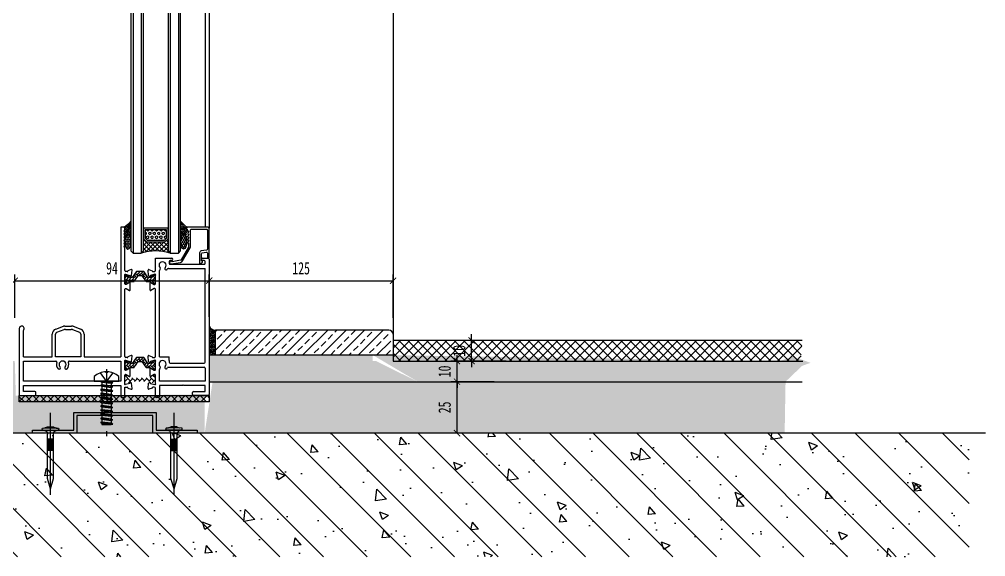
# Model space of a CAD drawing. Header units: millimetres. Extents: x 51249 to 2766742, y -599687 to -1280.
# Drawn here: x 88014.7 to 88483.9, y -121164.5 to -120903.5 of the extents above; entities that cross this region are included whole.
import ezdxf
from ezdxf.enums import TextEntityAlignment as Align

# ---------------------------------------------------------------- set-up
doc = ezdxf.new("R2010")
doc.units = ezdxf.units.MM
doc.header["$LTSCALE"] = 10
doc.header["$PDMODE"] = 3
for name, pattern in [('CENTER', [50.8, 31.75, -6.35, 6.35, -6.35]), ('DASHDOT', [1, 0.5, -0.25, 0, -0.25]), ('DASHED', [19.05, 12.7, -6.35])]:
    doc.linetypes.add(name, pattern=pattern)
for name, color, linetype in [('0-bh(填充)', 251, 'Continuous'), ('0BZ', 8, 'Continuous'), ('0ZX', 1, 'CENTER'), ('2-NORM', 3, 'Continuous'), ('2FC', 2, 'Continuous'), ('2FJ', 4, 'Continuous'), ('2MB1', 3, 'Continuous'), ('2PJ', 4, 'Continuous'), ('2TC', 8, 'Continuous'), ('2ZC', 3, 'Continuous'), ('4-Fine(立面细线)', 251, 'Continuous'), ('4-Norm(立面正常)', 134, 'Continuous'), ('4-Wide(立面宽线)', 4, 'Continuous'), ('95', 95, 'Continuous'), ('MISC13', 7, 'Continuous'), ('填充层', 8, 'Continuous'), ('尺寸标注', 1, 'Continuous'), ('文字', 2, 'Continuous'), ('标注层', 6, 'Continuous'), ('看线层', 4, 'Continuous'), ('配件层', 4, 'Continuous'), ('钢材', 46, 'Continuous')]:
    doc.layers.add(name, color=color, linetype=linetype)
doc.styles.add('DIM', font='SimSun.ttf', dxfattribs={"width": 0.7})
doc.styles.add('kld-T', font='ros1.shx', dxfattribs={"width": 0.75, "bigfont": 'hztxt.shx'})
doc.dimstyles.new('3', dxfattribs={"dimscale": 3, "dimtxt": 2, "dimasz": 1, "dimexe": 1, "dimexo": 1, "dimgap": 1, "dimtad": 1, "dimdec": 0, "dimzin": 0, "dimdsep": 46, "dimtxsty": 'DIM', "dimblk": 'ARCHTICK', "dimcen": 0, "dimclrd": 5, "dimclre": 5, "dimclrt": 35, "dimadec": 0, "dimazin": 0, "dimtfac": 0.5, "dimtdec": 0, "dimtix": 1, "dimtmove": 2, "dimatfit": 2, "dimldrblk": 'A', "dimfxl": 0, "dimtolj": 1, "dimtzin": 0, "dimlwd": -1, "dimlwe": -1, "dimarcsym": 0})

# ---------------------------------------------------------------- blocks, each defined once
blk = doc.blocks.new('_ArchTick')
at = {"color": 0, "linetype": 'ByBlock', "const_width": 0.15}
blk.add_lwpolyline([(-0.5, -0.5), (0.5, 0.5)], dxfattribs=at)
blk = doc.blocks.new('*D560')
at = {"color": 5, "ltscale": 0.15}
for p, q in [((88245.2, -121079.51), (88224.2, -121079.51)), ((88227.2, -121104.51), (88227.2, -121079.51)), ((88245.2, -121104.51), (88224.2, -121104.51))]:
    blk.add_line(p, q, dxfattribs=at)
at = {"layer": 'Defpoints', "color": 0, "ltscale": 0.15}
for p in [(88227.2, -121079.51), (88257.06, -121079.51), (88257.06, -121104.51)]:
    blk.add_point(p, dxfattribs=at)
at = {"color": 5, "ltscale": 0.15, "xscale": 3, "yscale": 3, "zscale": 3}
for p, rotation in [((88227.2, -121079.51), 90), ((88227.2, -121104.51), 270)]:
    blk.add_blockref('_ArchTick', p, dxfattribs=dict(at, rotation=rotation))
at = {"color": 35, "ltscale": 0.15, "insert": (88221.2, -121092.01), "char_height": 6, "attachment_point": 5, "rotation": 90, "style": 'DIM'}
blk.add_mtext('\\A1;25', dxfattribs=at)
blk = doc.blocks.new('A')
for p, q in [((-0.37, 0), (-2.13, 0)), ((-1.44, 1.15), (-1.09, 1.44)), ((-1.44, 1.15), (-0.37, 0)), ((-1.44, -1.15), (-0.37, 0)), ((-1.09, 1.44), (0, 0)), ((-1.09, -1.44), (0, 0)), ((-1.44, -1.15), (-1.09, -1.44))]:
    blk.add_line(p, q)
for points in [[(-1.44, 1.15), (-1.09, 1.44), (-0.37, 0), (0, 0)], [(-1.44, -1.15), (-1.09, -1.44), (-0.37, 0), (0, 0)]]:
    blk.add_solid(points)
blk = doc.blocks.new('*D561')
at = {"color": 5, "ltscale": 0.15}
for p, q in [((88227.2, -121069.51), (88227.2, -121066.51)), ((88237.74, -121069.51), (88224.2, -121069.51)), ((88227.2, -121079.51), (88227.2, -121069.51)), ((88228.13, -121079.51), (88224.2, -121079.51)), ((88227.2, -121079.51), (88227.2, -121082.51))]:
    blk.add_line(p, q, dxfattribs=at)
at = {"layer": 'Defpoints', "color": 0, "ltscale": 0.15}
for p in [(88227.2, -121069.51), (88240.74, -121069.51), (88231.13, -121079.51)]:
    blk.add_point(p, dxfattribs=at)
at = {"color": 5, "ltscale": 0.15, "xscale": 3, "yscale": 3, "zscale": 3}
for p, rotation in [((88227.2, -121069.51), 270), ((88227.2, -121079.51), 90)]:
    blk.add_blockref('_ArchTick', p, dxfattribs=dict(at, rotation=rotation))
at = {"color": 35, "ltscale": 0.15, "insert": (88221.2, -121074.51), "char_height": 6, "attachment_point": 5, "rotation": 90, "style": 'DIM'}
blk.add_mtext('\\A1;10', dxfattribs=at)
blk = doc.blocks.new('射钉')
at = {"layer": '95', "linetype": 'ByBlock', "lineweight": 25}
for p, q in [((44750.32, 34477.17), (44750.32, 34477.27)), ((44750.72, 34477.67), (44750.92, 34477.67)), ((44751.32, 34476.5), (44751.32, 34477.27)), ((44751.32, 34470.07), (44751.33, 34476.42)), ((44751.79, 34475.24), (44751.35, 34476.35)), ((44721.82, 34473.67), (44726.82, 34475.17)), ((44721.82, 34473.67), (44726.82, 34472.17)), ((44726.82, 34475.17), (44748.32, 34475.17)), ((44726.82, 34472.17), (44748.32, 34472.17)), ((44751.79, 34472.1), (44751.35, 34470.99)), ((44751.82, 34472.25), (44751.82, 34475.1)), ((44750.32, 34470.07), (44750.32, 34470.17)), ((44750.72, 34469.67), (44750.92, 34469.67))]:
    blk.add_line(p, q, dxfattribs=at)
at = {"layer": '95', "linetype": 'ByBlock', "lineweight": -2}
for p, q in [((44750.32, 34470.17), (44750.32, 34477.17)), ((44740.4, 34475.17), (44740.4, 34472.17)), ((44740.74, 34475.17), (44740.74, 34472.17)), ((44741.09, 34475.17), (44741.09, 34472.17)), ((44741.43, 34475.17), (44741.43, 34472.17)), ((44741.78, 34475.17), (44741.78, 34472.17)), ((44742.12, 34475.17), (44742.12, 34472.17)), ((44742.47, 34475.17), (44742.47, 34472.17)), ((44742.81, 34475.17), (44742.81, 34472.17)), ((44743.16, 34475.17), (44743.16, 34472.17)), ((44743.5, 34475.17), (44743.5, 34472.17)), ((44743.85, 34475.17), (44743.85, 34472.17)), ((44744.19, 34475.17), (44744.19, 34472.17)), ((44744.54, 34475.17), (44744.54, 34472.17)), ((44744.88, 34475.17), (44744.88, 34472.17)), ((44745.23, 34475.17), (44745.23, 34472.17)), ((44745.57, 34475.17), (44745.57, 34472.17)), ((44745.92, 34475.17), (44745.92, 34472.17))]:
    blk.add_line(p, q, dxfattribs=at)
at = {"layer": '95', "linetype": 'ByBlock', "lineweight": 25}
for centre, radius, start, end in [((44748.32, 34477.17), 2, 270, 0), ((44750.72, 34477.27), 0.4, 90, 180), ((44750.92, 34477.27), 0.4, 0, 90), ((44751.72, 34476.5), 0.4, 180, 201.8014), ((44748.32, 34470.17), 2, 0, 90), ((44751.42, 34475.1), 0.4, 0, 21.8014), ((44751.42, 34472.25), 0.4, 338.1986, 0), ((44750.72, 34470.07), 0.4, 180, 270), ((44750.92, 34470.07), 0.4, 270, 0), ((44751.72, 34470.85), 0.4, 158.1986, 180)]:
    blk.add_arc(centre, radius, start, end, dxfattribs=at)
at = {"layer": '尺寸标注'}
blk.add_line((44718.83, 34473.67), (44758.76, 34473.67), dxfattribs=at)
blk = doc.blocks.new('90断热推拉门')
at = {"layer": '标注层'}
h = blk.add_hatch(dxfattribs=at)
h.set_pattern_fill('ANSI37', color=256, scale=20, style=0)
h.set_pattern_definition([(225, (425061.7592, 1867090.1746), (-1.767766953, 1.767766953), []), (135, (425061.7592, 1867090.1746), (1.767766953, 1.767766953), [])])
h.paths.add_polyline_path([(6287.87, -5574.32), (6287.87, -5577.32), (6380.07, -5577.32), (6380.07, -5574.32)])
at = {"layer": '0ZX', "linetype": 'DASHDOT', "ltscale": 3}
blk.add_line((6330.22, -5590.2), (6330.22, -5557.7), dxfattribs=at)
at = {"layer": '2PJ'}
for p, q in [((6333.22, -5563.54), (6327.22, -5564.28)), ((6327.97, -5563.87), (6327.97, -5563.32)), ((6327.97, -5563.32), (6332.47, -5563.32)), ((6327.97, -5565.87), (6327.97, -5564.5)), ((6332.47, -5565.32), (6332.47, -5563.95)), ((6333.22, -5565.54), (6327.22, -5566.28)), ((6333.22, -5567.54), (6327.22, -5568.28)), ((6333.22, -5569.54), (6327.22, -5570.28)), ((6327.97, -5567.87), (6327.97, -5566.5)), ((6327.97, -5569.87), (6327.97, -5568.5)), ((6332.47, -5567.32), (6332.47, -5565.95)), ((6332.47, -5569.32), (6332.47, -5567.95)), ((6332.47, -5571.32), (6332.47, -5569.95)), ((6333.22, -5571.54), (6327.22, -5572.28)), ((6333.22, -5573.54), (6327.22, -5574.28)), ((6327.97, -5571.87), (6327.97, -5570.5)), ((6327.97, -5573.87), (6327.97, -5572.5)), ((6327.97, -5575.87), (6327.97, -5574.5)), ((6332.47, -5573.32), (6332.47, -5571.95)), ((6332.47, -5575.32), (6332.47, -5573.95)), ((6333.22, -5575.54), (6327.22, -5576.28)), ((6333.22, -5577.54), (6327.22, -5578.28)), ((6327.97, -5577.87), (6327.97, -5576.5)), ((6327.97, -5579.87), (6327.97, -5578.5)), ((6332.47, -5577.32), (6332.47, -5575.95)), ((6332.47, -5579.32), (6332.47, -5577.95)), ((6333.22, -5579.54), (6327.22, -5580.28)), ((6333.22, -5581.54), (6327.22, -5582.28)), ((6333.22, -5583.54), (6327.22, -5584.28)), ((6327.97, -5581.87), (6327.97, -5580.5)), ((6327.97, -5583.87), (6327.97, -5582.5)), ((6332.47, -5581.32), (6332.47, -5579.95)), ((6332.47, -5583.32), (6332.47, -5581.95)), ((6332.47, -5584.32), (6332.47, -5583.95))]:
    blk.add_line(p, q, dxfattribs=at)
for points in [[(6333.22, -5563.54), (6332.47, -5563.95), (6327.97, -5564.5), (6327.22, -5564.28), (6327.97, -5563.87), (6332.47, -5563.32)], [(6333.22, -5565.54), (6332.47, -5565.95), (6327.97, -5566.5), (6327.22, -5566.28), (6327.97, -5565.87), (6332.47, -5565.32)], [(6333.22, -5567.54), (6332.47, -5567.95), (6327.97, -5568.5), (6327.22, -5568.28), (6327.97, -5567.87), (6332.47, -5567.32)], [(6333.22, -5569.54), (6332.47, -5569.95), (6327.97, -5570.5), (6327.22, -5570.28), (6327.97, -5569.87), (6332.47, -5569.32)], [(6287.87, -5574.32), (6287.87, -5577.32), (6380.07, -5577.32), (6380.07, -5574.32)], [(6333.22, -5571.54), (6332.47, -5571.95), (6327.97, -5572.5), (6327.22, -5572.28), (6327.97, -5571.87), (6332.47, -5571.32)], [(6333.22, -5573.54), (6332.47, -5573.95), (6327.97, -5574.5), (6327.22, -5574.28), (6327.97, -5573.87), (6332.47, -5573.32)], [(6333.22, -5575.54), (6332.47, -5575.95), (6327.97, -5576.5), (6327.22, -5576.28), (6327.97, -5575.87), (6332.47, -5575.32)], [(6333.22, -5577.54), (6332.47, -5577.95), (6327.97, -5578.5), (6327.22, -5578.28), (6327.97, -5577.87), (6332.47, -5577.32)], [(6333.22, -5579.54), (6332.47, -5579.95), (6327.97, -5580.5), (6327.22, -5580.28), (6327.97, -5579.87), (6332.47, -5579.32)], [(6333.22, -5581.54), (6332.47, -5581.95), (6327.97, -5582.5), (6327.22, -5582.28), (6327.97, -5581.87), (6332.47, -5581.32)]]:
    blk.add_lwpolyline(points, close=True, dxfattribs=at)
blk.add_lwpolyline([(6327.36, -5584.32), (6327.22, -5584.28), (6327.97, -5583.87), (6332.47, -5583.32), (6333.22, -5583.54), (6332.47, -5583.95), (6329.44, -5584.32)], dxfattribs=at)
blk.add_lwpolyline([(6330.47, -5588.4), (6329.97, -5588.4), (6329.97, -5588.92, -0.177907), (6324.22, -5586.62), (6324.22, -5584.32), (6336.22, -5584.32), (6336.22, -5586.62, -0.177907), (6330.47, -5588.92)], format="xyb", close=True, dxfattribs=at)
at = {"layer": '2PJ', "linetype": 'DASHED'}
blk.add_lwpolyline([(6333.21, -5588.4), (6330.22, -5584.32), (6327.22, -5588.4)], dxfattribs=at)
at = {"layer": '钢材'}
blk.add_lwpolyline([(6354.27, -5560.6), (6374.27, -5560.6), (6374.27, -5559.1), (6352.77, -5559.1), (6352.77, -5560.6), (6352.77, -5567.6), (6315.77, -5567.6), (6315.77, -5560.6), (6315.77, -5559.1), (6294.27, -5559.1), (6294.27, -5560.6), (6314.27, -5560.6), (6314.27, -5567.6), (6314.27, -5569.1), (6354.27, -5569.1)], close=True, dxfattribs=at)
at = {"layer": 'MISC13', "color": 0, "linetype": 'ByBlock', "rotation": 270}
blk.add_blockref('射钉', (-28170.66, 39189.72), dxfattribs=at)
at = {"layer": 'MISC13', "color": 0, "linetype": 'ByBlock', "extrusion": (0, 0, -1), "zscale": -1, "rotation": 270}
blk.add_blockref('射钉', (-40836.69, 39189.72), dxfattribs=at)
blk = doc.blocks.new('*D553')
at = {"color": 5, "ltscale": 0.15}
for p, q in [((88012.46, -121048.45), (88012.46, -121027.45)), ((88106.86, -121048.02), (88106.86, -121027.45)), ((88012.46, -121030.45), (88106.86, -121030.45))]:
    blk.add_line(p, q, dxfattribs=at)
at = {"layer": 'Defpoints', "color": 0, "ltscale": 0.15}
for p in [(88106.86, -121030.45), (88106.86, -121051.02), (88012.46, -121058.94)]:
    blk.add_point(p, dxfattribs=at)
at = {"color": 5, "ltscale": 0.15, "xscale": 3, "yscale": 3, "zscale": 3, "rotation": 180}
blk.add_blockref('_ArchTick', (88012.46, -121030.45), dxfattribs=at)
at = {"color": 5, "ltscale": 0.15, "xscale": 3, "yscale": 3, "zscale": 3}
blk.add_blockref('_ArchTick', (88106.86, -121030.45), dxfattribs=at)
at = {"color": 35, "ltscale": 0.15, "insert": (88059.66, -121024.45), "char_height": 6, "attachment_point": 5, "style": 'DIM'}
blk.add_mtext('\\A1;94', dxfattribs=at)
blk = doc.blocks.new('*D554')
at = {"color": 5, "ltscale": 0.15}
for p, q in [((88106.86, -121048.02), (88106.86, -121027.45)), ((88196.16, -121048.45), (88196.16, -121027.45)), ((88106.86, -121030.45), (88196.16, -121030.45))]:
    blk.add_line(p, q, dxfattribs=at)
at = {"layer": 'Defpoints', "color": 0, "ltscale": 0.15}
for p in [(88196.16, -121030.45), (88106.86, -121051.02), (88196.16, -121052.49)]:
    blk.add_point(p, dxfattribs=at)
at = {"color": 5, "ltscale": 0.15, "xscale": 3, "yscale": 3, "zscale": 3, "rotation": 180}
blk.add_blockref('_ArchTick', (88106.86, -121030.45), dxfattribs=at)
at = {"color": 5, "ltscale": 0.15, "xscale": 3, "yscale": 3, "zscale": 3}
blk.add_blockref('_ArchTick', (88196.16, -121030.45), dxfattribs=at)
at = {"color": 35, "ltscale": 0.15, "insert": (88151.51, -121024.45), "char_height": 6, "attachment_point": 5, "style": 'DIM'}
blk.add_mtext('\\A1;125', dxfattribs=at)
blk = doc.blocks.new('*D563')
at = {"color": 5, "ltscale": 0.15}
for p, q in [((88234.29, -121059.51), (88234.29, -121056.51)), ((88251.03, -121059.51), (88231.29, -121059.51)), ((88234.29, -121069.51), (88234.29, -121059.51)), ((88251.03, -121069.51), (88231.29, -121069.51)), ((88234.29, -121069.51), (88234.29, -121072.51))]:
    blk.add_line(p, q, dxfattribs=at)
at = {"layer": 'Defpoints', "color": 0, "ltscale": 0.15}
for p in [(88234.29, -121059.51), (88254.03, -121059.51), (88254.03, -121069.51)]:
    blk.add_point(p, dxfattribs=at)
at = {"color": 5, "ltscale": 0.15, "xscale": 3, "yscale": 3, "zscale": 3}
for p, rotation in [((88234.29, -121059.51), 270), ((88234.29, -121069.51), 90)]:
    blk.add_blockref('_ArchTick', p, dxfattribs=dict(at, rotation=rotation))
at = {"color": 35, "ltscale": 0.15, "insert": (88228.29, -121064.51), "char_height": 6, "attachment_point": 5, "rotation": 90, "style": 'DIM'}
blk.add_mtext('\\A1;10', dxfattribs=at)
blk = doc.blocks.new('压线-推拉门')
at = {"layer": '2FC'}
blk.add_lwpolyline([(4.59, 8.2, -0.414214), (5.09, 7.7), (5.09, 0.5, -0.414214), (4.59, 0), (-4.59, 0, -0.36397), (-5.08, 0.41), (-5.53, 2.92, 0.36397), (-6.51, 3.75), (-11.41, 3.75, 0.623637), (-11.65, 3.27), (-10.99, 2.42, 0.532847), (-10.49, 2.45), (-10.26, 2.85), (-6.85, 2.85, -0.36397), (-6.35, 2.44), (-6.03, 0.59, -0.466308), (-6.52, 0), (-8.71, 0, 0.414214), (-9.01, -0.3), (-9.01, -0.6, 0.414214), (-8.71, -0.9), (5.49, -0.9, 0.414214), (5.99, -0.4), (5.99, 9.8, 0.414214), (5.69, 10.1), (4.49, 10.1, 0.414214), (4.19, 9.8), (4.19, 9.3, -0.52793), (3.92, 9.11), (2.96, 9.49, 0.52793), (2.69, 9.3, -0.52793), (2.42, 9.11), (1.46, 9.49, 0.52793), (1.19, 9.3, -0.52793), (0.92, 9.11), (-0.04, 9.49, 0.52793), (-0.31, 9.3, -0.52793), (-0.58, 9.11), (-1.54, 9.49, 0.52793), (-1.81, 9.3), (-1.81, 9.1), (-3.38, 9.1, -0.131652), (-3.63, 9.17), (-9.8, 12.73, -0.221695), (-10.04, 13.08), (-10.75, 17.13, 1.815671), (-11.85, 17.58), (-11.05, 13.03, 0.221695), (-10.32, 11.99), (-3.98, 8.33, 0.131652), (-3.48, 8.2)], format="xyb", close=True, dxfattribs=at)
at = {"layer": '文字', "style": 'kld-T', "width": 0.75}
blk.add_text('DH9024', height=0.96, dxfattribs=at).set_placement((-1.68, -0.51), align=Align.MIDDLE_LEFT)
blk = doc.blocks.new('A$C1A1D2990')
at = {"layer": '2TC'}
h = blk.add_hatch(dxfattribs=at)
h.set_pattern_fill('玻璃5', color=256, scale=5, style=0)
h.set_pattern_definition([(0, (-13749.80706, -6473.761), (0.9375, 0.541265875), [0.625, -1.25]), (120, (-13749.80706, -6473.761), (-0.937499998, 0.541265879), [0.625, -1.25]), (60, (-13749.80706, -6473.761), (2e-09, 1.082531754), [-1.25, 0.625])])
edge = h.paths.add_edge_path()
edge.add_ellipse((-6.96, 2), major_axis=(3.6, 0), ratio=0.416362, start_angle=0, end_angle=360)
h = blk.add_hatch(dxfattribs=at)
h.set_pattern_fill('ANSI36', color=256, scale=5, style=0)
h.set_pattern_definition([(45, (-13749.80706, -6473.761), (0.331456304, 1.21533978), [1.5625, -0.3125, 0, -0.3125])])
edge = h.paths.add_edge_path()
edge.add_line((2.95, 3.5), (-6.96, 3.5))
edge.add_ellipse((-6.96, 2), major_axis=(3.6, 0), ratio=0.416362, start_angle=270, end_angle=450, ccw=False)
edge.add_line((-6.96, 0.5), (-6, 0.5))
edge.add_line((-6, 0.5), (-5.29, 0.12))
edge.add_arc((-5.2, 0.3), 0.2, 241.9275, 360)
edge.add_arc((-4.8, 0.3), 0.2, 48.1897, 180, ccw=False)
edge.add_line((-4.67, 0.45), (-4.33, 0.15))
edge.add_arc((-4.2, 0.3), 0.2, 228.1897, 360)
edge.add_arc((-3.8, 0.3), 0.2, 48.1897, 180, ccw=False)
edge.add_line((-3.67, 0.45), (-3.33, 0.15))
edge.add_arc((-3.2, 0.3), 0.2, 228.1897, 360)
edge.add_arc((-2.8, 0.3), 0.2, 48.1897, 180, ccw=False)
edge.add_line((-2.67, 0.45), (-2.33, 0.15))
edge.add_arc((-2.2, 0.3), 0.2, 228.1897, 360)
edge.add_arc((-1.8, 0.3), 0.2, 48.1897, 180, ccw=False)
edge.add_line((-1.67, 0.45), (-1.33, 0.15))
edge.add_arc((-1.2, 0.3), 0.2, 228.1897, 360)
edge.add_arc((-0.8, 0.3), 0.2, 90, 180, ccw=False)
edge.add_line((-0.8, 0.5), (-0.5, 0.5))
edge.add_arc((-0.5, 0), 0.5, 0, 90, ccw=False)
edge.add_arc((9.85, -5.31), 11.19, 128.0574, 151.6578, ccw=False)
at = {"layer": '2PJ'}
blk.add_arc((9.85, -5.31), 11.19, 128.0574, 151.6578, dxfattribs=at)
blk.add_ellipse((-6.96, 2), major_axis=(3.6, 0), ratio=0.416362, dxfattribs=at)

msp = doc.modelspace()

# ---------------------------------------------------------------- hatches: boundary and pattern name
at = {"layer": '0-bh(填充)', "ltscale": 10}
h = msp.add_hatch(dxfattribs=at)
h.set_pattern_fill('ANSI33,_O', color=250)
h.set_pattern_definition([(45, (-37856.5015, -39568.626), (-4.49012806, 4.49012806), []), (45, (-37852.0114, -39568.626), (-4.49012806, 4.49012806), [3.175, -1.5875])])
h.paths.add_polyline_path([(88109.86, -121054.51), (88109.86, -121066.51), (88196.16, -121066.51), (88194.16, -121054.51)])
h = msp.add_hatch(dxfattribs=at)
h.set_pattern_fill('ANSI37,_O', color=250)
h.set_pattern_definition([(45, (-37856.5015, -39568.626), (-2.24506403, 2.24506403), []), (135, (-37856.5015, -39568.626), (-2.24506403, -2.24506403), [])])
h.paths.add_polyline_path([(88196.16, -121059.51), (88196.16, -121069.51), (88394.21, -121069.51), (88394.74, -121059.51)])
at = {"layer": '0-bh(填充)', "linetype": 'ByBlock'}
h = msp.add_hatch(dxfattribs=at)
h.set_pattern_fill('AR-SAND', color=250, scale=0.1, style=0)
h.set_pattern_definition([(142.5, (88462.575, -118692.397), (0.160003, 4.8941324), [0, -3.8608, 0, -4.318, 0, -4.1275]), (172.5, (88462.575, -118692.397), (-4.495233, 7.168251), [0, -2.0828, 0, -3.4798, 0, -1.3335]), (212.5, (88465.699, -118692.397), (-7.909924, 0.014372), [0, -1.27, 0, -4.572, 0, -5.969]), (222.5, (88465.699, -118692.397), (-7.635565, 2.229293), [0, -0.635, 0, -2.9972, 0, -3.429])])
h.paths.add_polyline_path([(88106.86, -121066.51), (88186.17, -121066.51), (88208.12, -121079.51), (88106.86, -121079.51)])
h.paths.add_polyline_path([(88186.17, -121069.51), (88186.17, -121066.51), (88383.9, -121069.51), (88394.74, -121065.85), (88390.62, -121067.35), (88398.86, -121070.35), (88394.74, -121071.85), (88386.74, -121079.51), (88208.12, -121079.51), (88187.87, -121069.51)])
at = {"layer": '0-bh(填充)'}
h = msp.add_hatch(dxfattribs=at)
h.set_pattern_fill('AR-CONC', color=250, scale=0.1, style=0)
h.set_pattern_definition([(130, (112082.813, -204619.455), (-18.218467, -1.5939086), [1.905, -20.955]), (185, (112082.813, -204619.455), (3.524342, 19.1056845), [1.524, -16.7640584]), (79.548555, (112081.295, -204619.588), (-14.6941247, 17.5117752), [1.619001, -17.8090245]), (133.8158, (112082.813, -204614.375), (-27.107904, -4.204233), [2.8575, -31.4325]), (83.364442, (112080.554, -204614.726), (-23.7404134, 24.7426125), [2.428502, -26.713561]), (188.81585, (112082.813, -204614.375), (-23.740413, 24.7426125), [2.285997, -25.145973]), (159, (112080.273, -204615.645), (-15.161439, -10.2265198), [1.905, -20.955]), (214, (112080.273, -204615.645), (-6.180203, 18.4187966), [1.524, -16.764]), (108.548555, (112079.01, -204616.498), (-21.341642, 8.192277), [1.619001, -17.8089938]), (142.5, (112082.8135, -204619.4554), (-0.30886033, 8.4555039), [0, -16.5608, 0, -17.018, 0, -16.8275]), (172.5, (112082.8135, -204619.455), (-6.68196625, 10.0180575), [0, -9.7028, 0, -16.1798, 0, -6.4135]), (212.5, (112088.478, -204619.4554), (-13.5590595, -0.5728744), [0, -6.35, 0, -19.812, 0, -26.289]), (222.5, (112091.018, -204619.455), (-14.8129181, 2.5426491), [0, -8.255, 0, -13.1572, 0, -18.669])])
h.paths.add_polyline_path([(88108.53, -121079.51), (88104.66, -121104.51), (88386.3, -121104.51), (88386.74, -121079.51)])
h.paths.add_polyline_path([(87956.36, -121069.51), (88012.46, -121069.51), (88012.96, -121086.29), (88104.66, -121085.79), (88104.66, -121104.51), (88054.05, -121104.51), (88012.46, -121104.51), (87661.67, -121104.51), (87661.67, -121074.51)])
h = msp.add_hatch(dxfattribs=at)
h.set_pattern_fill('AN钢筋混凝土SC10', color=249, scale=6, style=0, pattern_type=2)
h.set_pattern_definition([(135, (88654.737, -128530.057), (10.606602, 10.606602), []), (130, (88654.737, -128530.057), (-43.03561, -3.76513), [4.5, -49.5]), (185, (88654.737, -128530.057), (8.32508, 45.13153), [3.6, -39.6]), (79.5486, (88651.15, -128530.37), (-34.71056, 41.36637), [3.8244, -42.06853]), (133.8158, (88654.737, -128518.06), (-64.03446, -9.93114), [6.75, -74.25]), (83.3644, (88649.4, -128518.885), (-56.07976, 58.44707), [5.7366, -63.1028]), (188.8158, (88654.737, -128518.06), (-56.0797, 58.4471), [5.4, -59.4]), (159, (88648.737, -128521.057), (-35.81442, -24.15713), [4.5, -49.5]), (214, (88648.737, -128521.057), (-14.59892, 43.509), [3.6, -39.6]), (108.5486, (88645.75, -128523.07), (-50.41336, 19.35183), [3.8244, -42.06853]), (142.5, (88654.737, -128530.057), (-0.72959, 19.97363), [0, -39.12, 0, -40.2, 0, -39.75]), (172.5, (88654.737, -128530.057), (-15.78417, 23.6647), [0, -22.92, 0, -38.22, 0, -15.15]), (212.5, (88668.117, -128530.057), (-32.029346, -1.353292), [0, -15, 0, -46.8, 0, -62.1]), (222.5, (88674.117, -128530.057), (-34.99117, 6.0063), [0, -19.5, 0, -31.08, 0, -44.1])])
h.paths.add_polyline_path([(88475.91, -121164.51), (87661.67, -121164.51), (87661.67, -121147.98), (87681.67, -121147.98), (87661.67, -121138.83), (87661.67, -121104.51), (88475.91, -121104.51)])
at = {"layer": '2TC'}
h = msp.add_hatch(dxfattribs=at)
h.set_pattern_fill('AR-HBONE', color=256, scale=0.01, angle=-90, style=0)
h.set_pattern_definition([(315, (85512.039, -125920.7734), (1.43684098, -4e-16), [3.048, -1.016]), (45, (85512.7574, -125921.4919), (1.43684098, -4e-16), [3.048, -1.016])])
edge = h.paths.add_edge_path()
edge.add_arc((88069.26, -121028.69), 0.3, 269.9999, 325, ccw=False)
edge.add_line((88069.26, -121028.99), (88069, -121028.99))
edge.add_arc((88069, -121027.79), 1.2, 240, 270, ccw=False)
edge.add_line((88068.4, -121028.83), (88066.73, -121027.87))
edge.add_line((88066.73, -121027.87), (88066.68, -121027.84))
edge.add_line((88066.68, -121027.84), (88066.63, -121027.84))
edge.add_line((88066.63, -121027.84), (88066.31, -121027.84))
edge.add_arc((88066.31, -121028.24), 0.4, 90, 180)
edge.add_line((88065.91, -121028.24), (88065.91, -121031.64))
edge.add_arc((88066.31, -121031.64), 0.4, 180, 270)
edge.add_line((88066.31, -121032.04), (88066.63, -121032.04))
edge.add_arc((88066.63, -121031.83), 0.21, 270.0001, 300.0002)
edge.add_line((88066.73, -121032.01), (88068.4, -121031.05))
edge.add_arc((88069, -121032.09), 1.2, 90, 119.9999, ccw=False)
edge.add_line((88069, -121030.89), (88070.25, -121030.89))
edge.add_arc((88070.25, -121030.59), 0.3, 269.9999, 325)
edge.add_line((88070.49, -121030.76), (88072.41, -121028.03))
edge.add_arc((88072.57, -121028.14), 0.2, 90, 144.9997, ccw=False)
edge.add_line((88072.57, -121027.94), (88074.06, -121027.94))
edge.add_arc((88074.06, -121028.14), 0.2, 35.0003, 90.0002, ccw=False)
edge.add_line((88074.22, -121028.03), (88076.14, -121030.76))
edge.add_arc((88076.38, -121030.59), 0.3, 215, 270.0001)
edge.add_line((88076.38, -121030.89), (88077.63, -121030.89))
edge.add_arc((88077.63, -121032.09), 1.2, 60.0001, 90, ccw=False)
edge.add_line((88078.23, -121031.05), (88078.91, -121031.45))
edge.add_line((88078.91, -121031.45), (88079.9, -121032.01))
edge.add_arc((88080, -121031.83), 0.21, 239.9998, 269.9999)
edge.add_line((88080, -121032.04), (88080.31, -121032.04))
edge.add_arc((88080.31, -121031.64), 0.4, 270, 360)
edge.add_line((88080.71, -121031.64), (88080.71, -121028.24))
edge.add_arc((88080.31, -121028.24), 0.4, 0, 90)
edge.add_line((88080.31, -121027.84), (88080, -121027.84))
edge.add_arc((88080, -121028.05), 0.21, 89.9997, 119.9996)
edge.add_line((88079.9, -121027.87), (88078.91, -121028.44))
edge.add_line((88078.91, -121028.44), (88078.23, -121028.83))
edge.add_arc((88077.63, -121027.79), 1.2, 270, 300, ccw=False)
edge.add_line((88077.63, -121028.99), (88077.37, -121028.99))
edge.add_arc((88077.37, -121028.69), 0.3, 215, 269.9999, ccw=False)
edge.add_line((88077.13, -121028.86), (88075.21, -121026.13))
edge.add_arc((88075.05, -121026.24), 0.2, 34.9933, 90)
edge.add_line((88075.05, -121026.04), (88071.58, -121026.04))
edge.add_arc((88071.58, -121026.24), 0.2, 89.9998, 144.9997)
edge.add_line((88071.42, -121026.13), (88069.5, -121028.86))
h = msp.add_hatch(dxfattribs=at)
h.set_pattern_fill('AR-HBONE', color=256, scale=0.01, angle=-90, style=0)
h.set_pattern_definition([(315, (85512.039, -125962.511), (1.43684098, -4e-16), [3.048, -1.016]), (45, (85512.7574, -125963.2294), (1.43684098, -4e-16), [3.048, -1.016])])
edge = h.paths.add_edge_path()
edge.add_arc((88069.26, -121070.43), 0.3, 269.9999, 325, ccw=False)
edge.add_line((88069.26, -121070.73), (88069, -121070.73))
edge.add_arc((88069, -121069.53), 1.2, 240, 270, ccw=False)
edge.add_line((88068.4, -121070.57), (88066.73, -121069.61))
edge.add_line((88066.73, -121069.61), (88066.68, -121069.58))
edge.add_line((88066.68, -121069.58), (88066.63, -121069.58))
edge.add_line((88066.63, -121069.58), (88066.31, -121069.58))
edge.add_arc((88066.31, -121069.98), 0.4, 90, 180)
edge.add_line((88065.91, -121069.98), (88065.91, -121073.38))
edge.add_arc((88066.31, -121073.38), 0.4, 180, 270)
edge.add_line((88066.31, -121073.78), (88066.63, -121073.78))
edge.add_arc((88066.63, -121073.57), 0.21, 270.0001, 300.0002)
edge.add_line((88066.73, -121073.75), (88068.4, -121072.79))
edge.add_arc((88069, -121073.83), 1.2, 90, 119.9999, ccw=False)
edge.add_line((88069, -121072.63), (88070.25, -121072.63))
edge.add_arc((88070.25, -121072.33), 0.3, 269.9999, 325)
edge.add_line((88070.49, -121072.5), (88072.41, -121069.76))
edge.add_arc((88072.57, -121069.88), 0.2, 90, 144.9997, ccw=False)
edge.add_line((88072.57, -121069.68), (88074.06, -121069.68))
edge.add_arc((88074.06, -121069.88), 0.2, 35.0003, 90.0002, ccw=False)
edge.add_line((88074.22, -121069.76), (88076.14, -121072.5))
edge.add_arc((88076.38, -121072.33), 0.3, 215, 270.0001)
edge.add_line((88076.38, -121072.63), (88077.63, -121072.63))
edge.add_arc((88077.63, -121073.83), 1.2, 60.0001, 90, ccw=False)
edge.add_line((88078.23, -121072.79), (88078.91, -121073.18))
edge.add_line((88078.91, -121073.18), (88079.9, -121073.75))
edge.add_arc((88080, -121073.57), 0.21, 239.9998, 269.9999)
edge.add_line((88080, -121073.78), (88080.31, -121073.78))
edge.add_arc((88080.31, -121073.38), 0.4, 270, 360)
edge.add_line((88080.71, -121073.38), (88080.71, -121069.98))
edge.add_arc((88080.31, -121069.98), 0.4, 0, 90)
edge.add_line((88080.31, -121069.58), (88080, -121069.58))
edge.add_arc((88080, -121069.79), 0.21, 89.9997, 119.9996)
edge.add_line((88079.9, -121069.61), (88078.91, -121070.17))
edge.add_line((88078.91, -121070.17), (88078.23, -121070.57))
edge.add_arc((88077.63, -121069.53), 1.2, 270, 300, ccw=False)
edge.add_line((88077.63, -121070.73), (88077.37, -121070.73))
edge.add_arc((88077.37, -121070.43), 0.3, 215, 269.9999, ccw=False)
edge.add_line((88077.13, -121070.6), (88075.21, -121067.86))
edge.add_arc((88075.05, -121067.98), 0.2, 34.9933, 90)
edge.add_line((88075.05, -121067.78), (88071.58, -121067.78))
edge.add_arc((88071.58, -121067.98), 0.2, 89.9998, 144.9997)
edge.add_line((88071.42, -121067.86), (88069.5, -121070.6))
h = msp.add_hatch(dxfattribs=at)
h.set_pattern_fill('AR-HBONE', color=256, scale=0.016, angle=-90, style=0)
h.set_pattern_definition([(315, (87973.1513, -120937.7574), (2.298946, 3e-16), [4.8768, -1.6256]), (45, (87974.3008, -120938.9069), (2.298946, 3e-16), [4.8768, -1.6256])])
edge = h.paths.add_edge_path()
edge.add_ellipse((88077.55, -121080.6), major_axis=(-0.849, 0.849), ratio=1, start_angle=284.9521, end_angle=315, ccw=False)
edge.add_line((88078.15, -121079.56), (88078.43, -121079.72))
edge.add_ellipse((88078.41, -121079.92), major_axis=(0.141, 0.141), ratio=1, start_angle=373.6, end_angle=399.0313, ccw=False)
edge.add_line((88078.52, -121079.75), (88079.12, -121080.12))
edge.add_line((88079.12, -121080.12), (88079.9, -121080.57))
edge.add_ellipse((88080, -121080.39), major_axis=(0.148, 0.148), ratio=1, start_angle=195.0952, end_angle=225)
edge.add_line((88080, -121080.6), (88080.31, -121080.6))
edge.add_ellipse((88080.31, -121080.2), major_axis=(0.283, 0.283), ratio=1, start_angle=225, end_angle=315)
edge.add_line((88080.71, -121080.2), (88080.71, -121076.8))
edge.add_ellipse((88080.31, -121076.8), major_axis=(-0.283, 0.283), ratio=1, start_angle=225, end_angle=315)
edge.add_line((88080.31, -121076.4), (88080, -121076.4))
edge.add_ellipse((88080, -121076.61), major_axis=(-0.148, 0.148), ratio=1, start_angle=-45, end_angle=-15.0954)
edge.add_line((88079.9, -121076.42), (88078.91, -121076.99))
edge.add_line((88078.91, -121076.99), (88078.15, -121077.43))
edge.add_ellipse((88077.55, -121076.4), major_axis=(-0.849, 0.849), ratio=1, start_angle=135, end_angle=165.0479, ccw=False)
edge.add_line((88077.55, -121077.6), (88069.08, -121077.6))
edge.add_ellipse((88069.08, -121076.4), major_axis=(0.849, 0.849), ratio=1, start_angle=194.9521, end_angle=225, ccw=False)
edge.add_line((88068.48, -121077.43), (88067.71, -121076.99))
edge.add_line((88067.71, -121076.99), (88066.73, -121076.42))
edge.add_ellipse((88066.63, -121076.61), major_axis=(-0.148, 0.148), ratio=1, start_angle=-74.9048, end_angle=-45)
edge.add_line((88066.63, -121076.4), (88066.31, -121076.4))
edge.add_ellipse((88066.31, -121076.8), major_axis=(-0.283, 0.283), ratio=1, start_angle=-45, end_angle=45)
edge.add_line((88065.91, -121076.8), (88065.91, -121080.2))
edge.add_ellipse((88066.31, -121080.2), major_axis=(-0.283, 0.283), ratio=1, start_angle=45, end_angle=135)
edge.add_line((88066.31, -121080.6), (88066.63, -121080.6))
edge.add_ellipse((88066.63, -121080.39), major_axis=(0.148, 0.148), ratio=1, start_angle=225, end_angle=254.905)
edge.add_line((88066.73, -121080.57), (88067.51, -121080.12))
edge.add_line((88067.51, -121080.12), (88068.11, -121079.75))
edge.add_ellipse((88068.21, -121079.92), major_axis=(-0.141, 0.141), ratio=1, start_angle=320.9687, end_angle=346.4, ccw=False)
edge.add_line((88068.19, -121079.72), (88068.48, -121079.56))
edge.add_ellipse((88069.08, -121080.6), major_axis=(0.849, 0.849), ratio=1, start_angle=405, end_angle=435.0479, ccw=False)
edge.add_line((88069.08, -121079.4), (88077.55, -121079.4))
at = {"layer": '填充层', "ltscale": 3}
h = msp.add_hatch(dxfattribs=at)
h.set_pattern_fill('ANSI37', color=256, scale=12, angle=-90, style=0)
h.set_pattern_definition([(225, (96058.8607, -120893.0534), (1.06066017, -1.06066017), []), (315, (96058.8607, -120893.0534), (1.06066017, 1.06066017), [])])
edge = h.paths.add_edge_path()
edge.add_arc((88080.89, -121041.03), 25, 76.1105, 103.8836)
edge.add_line((88074.89, -121016.76), (88074.89, -121010.13))
edge.add_line((88074.89, -121010.13), (88076.39, -121011.63))
edge.add_line((88076.39, -121011.63), (88085.39, -121011.63))
edge.add_line((88085.39, -121011.63), (88086.89, -121010.13))
edge.add_line((88086.89, -121010.13), (88086.89, -121016.76))
at = {"layer": '填充层'}
h = msp.add_hatch(dxfattribs=at)
h.set_pattern_fill('HEX', color=256, scale=5, angle=-90, style=0)
h.set_pattern_definition([(90, (502006.2836, -288739.6413), (1.082531755, -2e-16), [0.625, -1.25]), (330, (502006.2836, -288739.6413), (-0.5412658775, -0.9375000002), [0.625, -1.25]), (30, (502006.2836, -288739.0163), (0.5412658775, -0.9375000002), [0.625, -1.25])])
h.paths.add_polyline_path([(88076.69, -121010.83), (88085.09, -121010.83), (88086.09, -121009.83), (88086.09, -121005.74), (88075.69, -121005.74), (88075.69, -121009.83)])
h = msp.add_hatch(dxfattribs=at)
h.set_pattern_fill('ANSI36', color=256, scale=5, angle=90, style=0)
h.set_pattern_definition([(225, (107304.654, -128504.26743), (-1.21533978, -0.331456304), [1.5625, -0.3125, 0, -0.3125])])
edge = h.paths.add_edge_path()
edge.add_line((88109.86, -121066.51), (88109.86, -121054.68))
edge.add_arc((88110.51, -121050.54), 4.19, 209.612, 261.1456, ccw=False)
edge.add_line((88106.86, -121052.61), (88106.86, -121066.51))
edge.add_line((88106.86, -121066.51), (88109.86, -121066.51))

# ---------------------------------------------------------------- linework, layer by layer
at = {"layer": '2-NORM', "color": 134}
for p, q in [((88106.86, -118674.51), (88106.86, -121005.01)), ((88196.16, -118674.51), (88196.16, -121059.51))]:
    msp.add_line(p, q, dxfattribs=at)
at = {"layer": '2FJ'}
for points in [[(88069.5, -121028.86, -0.244699), (88069.26, -121028.99), (88069, -121028.99, -0.131653), (88068.4, -121028.83), (88066.73, -121027.87), (88066.68, -121027.84), (88066.63, -121027.84), (88066.31, -121027.84, 0.414214), (88065.91, -121028.24), (88065.91, -121031.64, 0.414214), (88066.31, -121032.04), (88066.63, -121032.04, 0.131653), (88066.73, -121032.01), (88068.4, -121031.05, -0.131652), (88069, -121030.89), (88070.25, -121030.89, 0.244699), (88070.49, -121030.76), (88072.41, -121028.03, -0.244697), (88072.57, -121027.94), (88074.06, -121027.94, -0.244698), (88074.22, -121028.03), (88076.14, -121030.76, 0.244699), (88076.38, -121030.89), (88077.63, -121030.89, -0.131652), (88078.23, -121031.05), (88078.91, -121031.45), (88079.9, -121032.01, 0.131653), (88080, -121032.04), (88080.31, -121032.04, 0.414214), (88080.71, -121031.64), (88080.71, -121028.24, 0.414214), (88080.31, -121027.84), (88080, -121027.84, 0.131652), (88079.9, -121027.87), (88078.91, -121028.44), (88078.23, -121028.83, -0.131653), (88077.63, -121028.99), (88077.37, -121028.99, -0.244698), (88077.13, -121028.86), (88075.21, -121026.13, 0.24473), (88075.05, -121026.04), (88071.58, -121026.04, 0.244698), (88071.42, -121026.13)], [(88069.5, -121070.6, -0.244699), (88069.26, -121070.73), (88069, -121070.73, -0.131653), (88068.4, -121070.57), (88066.73, -121069.61), (88066.68, -121069.58), (88066.63, -121069.58), (88066.31, -121069.58, 0.414214), (88065.91, -121069.98), (88065.91, -121073.38, 0.414214), (88066.31, -121073.78), (88066.63, -121073.78, 0.131653), (88066.73, -121073.75), (88068.4, -121072.79, -0.131652), (88069, -121072.63), (88070.25, -121072.63, 0.244699), (88070.49, -121072.5), (88072.41, -121069.76, -0.244697), (88072.57, -121069.68), (88074.06, -121069.68, -0.244698), (88074.22, -121069.76), (88076.14, -121072.5, 0.244699), (88076.38, -121072.63), (88077.63, -121072.63, -0.131652), (88078.23, -121072.79), (88078.91, -121073.18), (88079.9, -121073.75, 0.131653), (88080, -121073.78), (88080.31, -121073.78, 0.414214), (88080.71, -121073.38), (88080.71, -121069.98, 0.414214), (88080.31, -121069.58), (88080, -121069.58, 0.131652), (88079.9, -121069.61), (88078.91, -121070.17), (88078.23, -121070.57, -0.131653), (88077.63, -121070.73), (88077.37, -121070.73, -0.244698), (88077.13, -121070.6), (88075.21, -121067.86, 0.24473), (88075.05, -121067.78), (88071.58, -121067.78, 0.244698), (88071.42, -121067.86)]]:
    msp.add_lwpolyline(points, format="xyb", close=True, dxfattribs=at)
at = {"layer": '2MB1', "color": 8}
for p, q in [((88069.89, -119095.3), (88069.89, -121017.03)), ((88073.89, -119095.3), (88073.89, -121017.03)), ((88087.89, -119095.3), (88087.89, -121017.03)), ((88091.89, -119095.3), (88091.89, -121017.03))]:
    msp.add_line(p, q, dxfattribs=at)
at = {"layer": '2MB1'}
for points in [[(88068.89, -119095.3), (88068.89, -121016.03), (88069.89, -121017.03), (88073.89, -121017.03), (88074.89, -121016.03), (88074.89, -119095.3)], [(88086.89, -119095.3), (88086.89, -121016.03), (88087.89, -121017.03), (88091.89, -121017.03), (88092.89, -121016.03), (88092.89, -119095.3)]]:
    msp.add_lwpolyline(points, dxfattribs=at)
at = {"layer": '2ZC'}
for p, q in [((88065.91, -121004.51), (88063.91, -121004.51)), ((88063.91, -121004.51), (88063.91, -121067.49)), ((88065.91, -121005.75), (88065.91, -121004.51)), ((88065.9, -121007.17), (88065.53, -121006.22)), ((88065.9, -121008.67), (88065.53, -121007.72)), ((88065.9, -121010.17), (88065.53, -121009.22)), ((88065.9, -121011.67), (88065.53, -121010.72)), ((88065.9, -121013.17), (88065.53, -121012.22)), ((88065.88, -121014.67), (88065.53, -121013.72)), ((88065.91, -121025.55), (88065.91, -121014.85)), ((88080.71, -121025.75), (88080.71, -121019.5)), ((88080.71, -121019.5), (88088.66, -121019.5)), ((88103.76, -121019.5), (88106.36, -121019.5)), ((88087.46, -121021.2), (88087.46, -121022)), ((88088.66, -121020.7), (88087.96, -121020.7)), ((88087.96, -121022.5), (88104.46, -121022.5)), ((88104.46, -121020.7), (88103.76, -121020.7)), ((88104.96, -121022), (88104.96, -121021.2)), ((88106.86, -121020), (88106.86, -121085.79)), ((88065.91, -121031.95), (88065.91, -121027.93)), ((88065.91, -121031.95), (88065.91, -121027.93)), ((88066.01, -121027.35), (88066.21, -121027.35)), ((88066.21, -121027.35), (88068.32, -121027.91)), ((88067.11, -121026.05), (88066.41, -121026.05)), ((88069.01, -121025.07), (88067.41, -121025.65)), ((88067.41, -121025.65), (88067.41, -121025.75)), ((88068.32, -121027.91), (88068.42, -121028.3)), ((88068.76, -121028.39), (88069.19, -121027.96)), ((88069.19, -121027.96), (88069.41, -121025.38)), ((88077.44, -121027.96), (88077.22, -121025.38)), ((88077.87, -121028.39), (88077.44, -121027.96)), ((88077.62, -121025.07), (88079.21, -121025.65)), ((88078.31, -121027.91), (88078.21, -121028.3)), ((88080.41, -121027.35), (88078.31, -121027.91)), ((88079.21, -121025.65), (88079.21, -121025.75)), ((88079.51, -121026.05), (88080.21, -121026.05)), ((88080.61, -121027.35), (88080.41, -121027.35)), ((88080.67, -121025.75), (88080.71, -121025.75)), ((88080.71, -121031.64), (88080.71, -121027.93)), ((88080.71, -121031.95), (88080.71, -121027.93)), ((88082.71, -121067.49), (88082.71, -121025.55)), ((88087.09, -121024.5), (88104.96, -121024.5)), ((88104.96, -121069.99), (88104.96, -121024.5)), ((88066.52, -121032.25), (88066.21, -121032.25)), ((88068.11, -121031.28), (88066.52, -121032.25)), ((88068.41, -121035.05), (88068.41, -121031.45)), ((88078.21, -121035.05), (88078.21, -121031.45)), ((88078.52, -121031.28), (88080.11, -121032.25)), ((88080.11, -121032.25), (88080.41, -121032.25)), ((88065.91, -121067.29), (88065.91, -121034.55)), ((88066.21, -121034.25), (88066.52, -121034.25)), ((88066.52, -121034.25), (88068.11, -121035.22)), ((88080.11, -121034.25), (88078.52, -121035.22)), ((88080.41, -121034.25), (88080.11, -121034.25)), ((88080.71, -121067.49), (88080.71, -121034.55)), ((88014.66, -121053.69), (88014.66, -121085.79)), ((88016.66, -121067.49), (88016.66, -121054.59)), ((88030.66, -121067.49), (88030.66, -121056.45)), ((88032.26, -121067.49), (88032.26, -121056.45)), ((88032.35, -121054.02), (88036.07, -121052.62)), ((88032.91, -121055.51), (88036.36, -121054.22)), ((88036.78, -121052.49), (88040.05, -121052.49)), ((88037.07, -121054.09), (88039.76, -121054.09)), ((88040.46, -121054.22), (88043.92, -121055.51)), ((88040.75, -121052.62), (88044.48, -121054.02)), ((88044.56, -121056.45), (88044.56, -121067.49)), ((88046.16, -121056.45), (88046.16, -121067.49)), ((88016.66, -121067.49), (88030.66, -121067.49)), ((88016.66, -121079.29), (88016.66, -121069.49)), ((88016.66, -121069.49), (88032.38, -121069.49)), ((88044.56, -121067.49), (88032.26, -121067.49)), ((88038.95, -121069.49), (88063.91, -121069.49)), ((88046.16, -121067.49), (88063.91, -121067.49)), ((88063.91, -121069.49), (88063.91, -121079.29)), ((88065.91, -121073.69), (88065.91, -121069.67)), ((88066.01, -121069.09), (88066.21, -121069.09)), ((88066.21, -121069.09), (88068.32, -121069.65)), ((88067.11, -121067.79), (88066.41, -121067.79)), ((88069.01, -121066.81), (88067.41, -121067.39)), ((88067.41, -121067.39), (88067.41, -121067.49)), ((88068.32, -121069.65), (88068.42, -121070.04)), ((88068.76, -121070.13), (88069.19, -121069.7)), ((88069.19, -121069.7), (88069.41, -121067.11)), ((88077.44, -121069.7), (88077.22, -121067.11)), ((88077.87, -121070.13), (88077.44, -121069.7)), ((88077.62, -121066.81), (88079.21, -121067.39)), ((88078.31, -121069.65), (88078.21, -121070.04)), ((88080.41, -121069.09), (88078.31, -121069.65)), ((88079.21, -121067.39), (88079.21, -121067.49)), ((88079.51, -121067.79), (88080.21, -121067.79)), ((88080.61, -121069.09), (88080.41, -121069.09)), ((88080.67, -121067.49), (88080.71, -121067.49)), ((88080.71, -121073.69), (88080.71, -121069.67)), ((88082.71, -121067.49), (88087.46, -121067.49)), ((88087.46, -121069.19), (88087.46, -121067.49)), ((88087.46, -121069.19), (88087.46, -121069.99)), ((88087.96, -121070.49), (88104.46, -121070.49)), ((88066.52, -121073.99), (88066.21, -121073.99)), ((88068.11, -121073.02), (88066.52, -121073.99)), ((88068.41, -121076.79), (88068.41, -121073.19)), ((88078.21, -121076.79), (88078.21, -121073.19)), ((88078.52, -121073.02), (88080.11, -121073.99)), ((88080.11, -121073.99), (88080.41, -121073.99)), ((88082.71, -121079.29), (88082.71, -121073.54)), ((88087.09, -121072.49), (88104.36, -121072.49)), ((88104.86, -121072.99), (88104.86, -121079.29)), ((88063.91, -121079.29), (88016.66, -121079.29)), ((88065.91, -121080.3), (88065.91, -121076.29)), ((88066.21, -121075.99), (88066.52, -121075.99)), ((88068.32, -121080.32), (88066.21, -121080.89)), ((88066.52, -121075.99), (88068.11, -121076.96)), ((88068.42, -121079.94), (88068.32, -121080.32)), ((88069.19, -121080.28), (88068.76, -121079.85)), ((88069.41, -121082.86), (88069.19, -121080.28)), ((88077.22, -121082.86), (88077.44, -121080.28)), ((88077.44, -121080.28), (88077.87, -121079.85)), ((88078.21, -121079.94), (88078.31, -121080.32)), ((88078.31, -121080.32), (88080.41, -121080.89)), ((88080.11, -121075.99), (88078.52, -121076.96)), ((88080.41, -121075.99), (88080.11, -121075.99)), ((88080.71, -121080.3), (88080.71, -121076.29)), ((88104.86, -121079.29), (88082.71, -121079.29)), ((88016.66, -121081.29), (88063.91, -121081.29)), ((88016.66, -121084.29), (88016.66, -121081.29)), ((88022.26, -121084.29), (88016.66, -121084.29)), ((88022.76, -121085.79), (88022.76, -121084.79)), ((88063.91, -121081.29), (88063.91, -121086.69)), ((88065.91, -121082.19), (88067.11, -121082.19)), ((88065.91, -121086.69), (88065.91, -121082.19)), ((88066.21, -121080.89), (88066.01, -121080.89)), ((88067.41, -121082.49), (88067.41, -121082.59)), ((88067.41, -121082.59), (88069.01, -121083.17)), ((88079.21, -121082.59), (88077.62, -121083.17)), ((88079.21, -121082.49), (88079.21, -121082.59)), ((88080.21, -121082.19), (88079.51, -121082.19)), ((88080.41, -121080.89), (88080.61, -121080.89)), ((88080.71, -121086.69), (88080.71, -121082.69)), ((88093.96, -121081.29), (88082.71, -121081.29)), ((88082.71, -121081.29), (88082.71, -121086.69)), ((88094.26, -121080.99), (88093.96, -121081.29)), ((88094.57, -121081.29), (88094.26, -121080.99)), ((88104.86, -121081.29), (88094.57, -121081.29)), ((88098.76, -121085.79), (88098.76, -121084.79)), ((88099.26, -121084.29), (88104.86, -121084.29)), ((88104.86, -121084.29), (88104.86, -121081.29)), ((88015.16, -121086.29), (88022.26, -121086.29)), ((88064.41, -121087.19), (88065.41, -121087.19)), ((88082.21, -121087.19), (88081.21, -121087.19)), ((88106.36, -121086.29), (88099.26, -121086.29))]:
    msp.add_line(p, q, dxfattribs=at)
for centre, radius, start, end in [((88065.71, -121006.15), 0.2, 90, 201.3237), ((88065.71, -121007.65), 0.2, 90, 201.3237), ((88065.71, -121009.15), 0.2, 90, 201.3237), ((88065.71, -121005.75), 0.2, 270, 0), ((88065.71, -121007.25), 0.2, 270, 21.3237), ((88065.71, -121008.75), 0.2, 270, 21.3237), ((88065.71, -121010.25), 0.2, 270, 21.3237), ((88065.71, -121010.65), 0.2, 90, 201.3237), ((88065.71, -121012.15), 0.2, 90, 201.3237), ((88065.71, -121013.65), 0.2, 90, 200.4297), ((88065.71, -121011.75), 0.2, 270, 21.3237), ((88065.71, -121013.25), 0.2, 270, 21.3237), ((88065.41, -121014.85), 0.5, 0, 20.4297), ((88088.66, -121020.1), 0.6, 270, 90), ((88103.76, -121020.1), 0.6, 90, 270), ((88106.36, -121020), 0.5, 0, 90), ((88084.21, -121023), 1.7, 316.0571, 223.9429), ((88082.52, -121024.63), 0.65, 306.9993, 43.9429), ((88085.91, -121024.63), 0.65, 136.0571, 316.0571), ((88087.96, -121021.2), 0.5, 90, 180), ((88087.96, -121022), 0.5, 180, 270), ((88104.46, -121021.2), 0.5, 0, 90), ((88104.46, -121022), 0.5, 270, 0), ((88066.01, -121027.65), 0.3, 90, 250.5288), ((88066.41, -121025.55), 0.5, 180, 270), ((88067.11, -121025.75), 0.3, 270, 0), ((88068.61, -121028.25), 0.2, 195, 315), ((88069.11, -121025.35), 0.3, 355, 110), ((88077.51, -121025.35), 0.3, 70, 185), ((88078.01, -121028.25), 0.2, 225, 345), ((88079.51, -121025.75), 0.3, 180, 270), ((88080.21, -121025.55), 0.5, 270, 336.4218), ((88080.61, -121027.65), 0.3, 289.4712, 90), ((88083.21, -121025.55), 0.5, 126.9993, 180), ((88084.21, -121023), 3, 316.0571, 325.1547), ((88087.09, -121025), 0.5, 90, 145.1547), ((88066.21, -121031.95), 0.3, 180, 270), ((88068.21, -121031.45), 0.2, 0, 121.4), ((88078.41, -121031.45), 0.2, 58.6, 180), ((88080.41, -121031.95), 0.3, 270, 0), ((88066.21, -121034.55), 0.3, 90, 180), ((88068.21, -121035.05), 0.2, 238.6, 0), ((88078.41, -121035.05), 0.2, 180, 301.4), ((88080.41, -121034.55), 0.3, 0, 90), ((88015.86, -121053.69), 1.2, 311.8103, 180), ((88033.26, -121056.45), 2.6, 110.556, 180), ((88033.26, -121056.45), 1, 110.556, 180), ((88036.78, -121054.49), 2, 90, 110.556), ((88037.07, -121056.09), 2, 90, 110.556), ((88039.76, -121056.09), 2, 69.444, 90), ((88040.05, -121054.49), 2, 69.444, 90), ((88043.56, -121056.45), 1, 0, 69.444), ((88043.56, -121056.45), 2.6, 0, 69.444), ((88032.38, -121069.99), 0.5, 339.949, 90), ((88035.66, -121071.19), 3, 159.949, 223.9429), ((88035.66, -121071.19), 1.7, 316.0571, 223.9429), ((88035.66, -121071.19), 3, 316.0571, 20.051), ((88038.95, -121069.99), 0.5, 90, 200.051), ((88066.01, -121069.39), 0.3, 90, 250.5288), ((88066.41, -121067.29), 0.5, 180, 270), ((88067.11, -121067.49), 0.3, 270, 0), ((88068.61, -121069.99), 0.2, 195, 315), ((88069.11, -121067.09), 0.3, 355, 110), ((88077.51, -121067.09), 0.3, 70, 185), ((88078.01, -121069.99), 0.2, 225, 345), ((88079.51, -121067.49), 0.3, 180, 270), ((88080.21, -121067.29), 0.5, 270, 336.4218), ((88080.61, -121069.39), 0.3, 289.4712, 90), ((88084.21, -121070.99), 1.7, 316.0571, 223.9429), ((88087.96, -121069.99), 0.5, 180, 270), ((88104.46, -121069.99), 0.5, 270, 0), ((88033.97, -121072.82), 0.65, 223.9429, 43.9429), ((88037.36, -121072.82), 0.65, 136.0571, 316.0571), ((88066.21, -121073.69), 0.3, 180, 270), ((88068.21, -121073.19), 0.2, 0, 121.4), ((88078.41, -121073.19), 0.2, 58.6, 180), ((88080.41, -121073.69), 0.3, 270, 0), ((88083.21, -121073.54), 0.5, 126.9993, 180), ((88082.52, -121072.62), 0.65, 306.9993, 43.9429), ((88085.91, -121072.62), 0.65, 136.0571, 316.0571), ((88084.21, -121070.99), 3, 316.0571, 325.1547), ((88087.09, -121072.99), 0.5, 90, 145.1547), ((88104.36, -121072.99), 0.5, 0, 90), ((88066.01, -121080.59), 0.3, 109.4712, 270), ((88066.21, -121076.29), 0.3, 90, 180), ((88068.21, -121076.79), 0.2, 238.6, 0), ((88068.61, -121079.99), 0.2, 45, 165), ((88078.01, -121079.99), 0.2, 15, 135), ((88078.41, -121076.79), 0.2, 180, 301.4), ((88080.41, -121076.29), 0.3, 0, 90), ((88080.61, -121080.59), 0.3, 270, 70.5288), ((88022.26, -121084.79), 0.5, 0, 90), ((88067.11, -121082.49), 0.3, 0, 90), ((88069.11, -121082.89), 0.3, 250, 5), ((88077.51, -121082.89), 0.3, 175, 290), ((88079.51, -121082.49), 0.3, 90, 180), ((88080.21, -121082.69), 0.5, 0, 90), ((88099.26, -121084.79), 0.5, 90, 180), ((88015.16, -121085.79), 0.5, 180, 270), ((88022.26, -121085.79), 0.5, 270, 0), ((88064.41, -121086.69), 0.5, 180, 270), ((88065.41, -121086.69), 0.5, 270, 0), ((88081.21, -121086.69), 0.5, 180, 270), ((88082.21, -121086.69), 0.5, 270, 0), ((88099.26, -121085.79), 0.5, 180, 270), ((88106.36, -121085.79), 0.5, 270, 0)]:
    msp.add_arc(centre, radius, start, end, dxfattribs=at)
at = {"layer": '4-Fine(立面细线)', "color": 251}
for p, q in [((88104.96, -120799.57), (88104.96, -121004.51)), ((88106.86, -120799.57), (88106.86, -121005.01))]:
    msp.add_line(p, q, dxfattribs=at)
at = {"layer": '4-Norm(立面正常)', "color": 134}
for p, q in [((88196.16, -121069.51), (88395.08, -121069.51)), ((88106.86, -121079.51), (88394.74, -121079.51))]:
    msp.add_line(p, q, dxfattribs=at)
at = {"layer": '4-Wide(立面宽线)', "color": 4}
for p, q in [((88194.16, -121054.51), (88109.86, -121054.51)), ((88196.16, -121056.51), (88196.16, -121069.51)), ((88394.74, -121059.51), (88196.16, -121059.51)), ((88109.86, -121066.51), (88196.16, -121066.51))]:
    msp.add_line(p, q, dxfattribs=at)
at = {"layer": '4-Wide(立面宽线)', "color": 5}
msp.add_line((88483.91, -121104.51), (87661.67, -121104.51), dxfattribs=at)
at = {"layer": '4-Wide(立面宽线)', "color": 4}
msp.add_arc((88194.16, -121056.51), 2, 0, 90, dxfattribs=at)
at = {"layer": '看线层'}
for points in [[(88076.39, -121011.63), (88085.39, -121011.63), (88086.89, -121010.13), (88086.89, -121004.94), (88074.89, -121004.94), (88074.89, -121010.13)], [(88076.69, -121010.83), (88085.09, -121010.83), (88086.09, -121009.83), (88086.09, -121005.74), (88075.69, -121005.74), (88075.69, -121009.83)]]:
    msp.add_lwpolyline(points, close=True, dxfattribs=at)
msp.add_arc((88080.89, -121041.03), 25, 73.7375, 106.2579, dxfattribs=at)
at = {"layer": '配件层', "ltscale": 10}
msp.add_lwpolyline([(88106.86, -121066.51), (88109.86, -121066.51), (88109.86, -121054.51)], dxfattribs=at)
at = {"layer": '配件层'}
msp.add_arc((88109.86, -121051.19), 3.32, 205.3601, 270.0448, dxfattribs=at)

# ---------------------------------------------------------------- block references
at = {"rotation": 90}
msp.add_blockref('压线-推拉门', (88105.96, -121010.5), dxfattribs=at)
at = {"layer": '0BZ', "xscale": -1, "rotation": 180}
msp.add_blockref('90断热推拉门', (81726.79, -126663.61), dxfattribs=at)
at = {"layer": '标注层', "xscale": -1, "rotation": 270}
msp.add_blockref('A$C1A1D2990', (88065.39, -121004.51), dxfattribs=at)
at = {"layer": '标注层', "rotation": 90}
msp.add_blockref('A$C1A1D2990', (88096.41, -121004.51), dxfattribs=at)

# ---------------------------------------------------------------- dimensions: what is measured, and where the dimension line sits
at = {"color": 1, "ltscale": 0.15}
dim = msp.add_linear_dim(base=(88106.86, -121030.45), p1=(88012.46, -121058.94), p2=(88106.86, -121051.02), dimstyle='3', dxfattribs=at)
dim.commit()
dim.dimension.update_dxf_attribs({"geometry": '*D553', "text_midpoint": (88059.66, -121024.45)})
dim = msp.add_linear_dim(base=(88196.16, -121030.45), p1=(88106.86, -121051.02), p2=(88196.16, -121052.49), text='125', dimstyle='3', dxfattribs=at)
dim.commit()
dim.dimension.update_dxf_attribs({"geometry": '*D554', "text_midpoint": (88151.51, -121024.45)})
for base, p1, p2, picture, middle in [((88234.29, -121059.51), (88254.03, -121069.51), (88254.03, -121059.51), '*D563', (88228.29, -121064.51)), ((88227.2, -121069.51), (88231.13, -121079.51), (88240.74, -121069.51), '*D561', (88221.2, -121074.51)), ((88227.2, -121079.51), (88257.06, -121104.51), (88257.06, -121079.51), '*D560', (88221.2, -121092.01))]:
    dim = msp.add_linear_dim(base=base, p1=p1, p2=p2, angle=90, dimstyle='3', dxfattribs=at)
    dim.commit()
    dim.dimension.update_dxf_attribs({"geometry": picture, "text_midpoint": middle})

doc.saveas('drawing.dxf')
